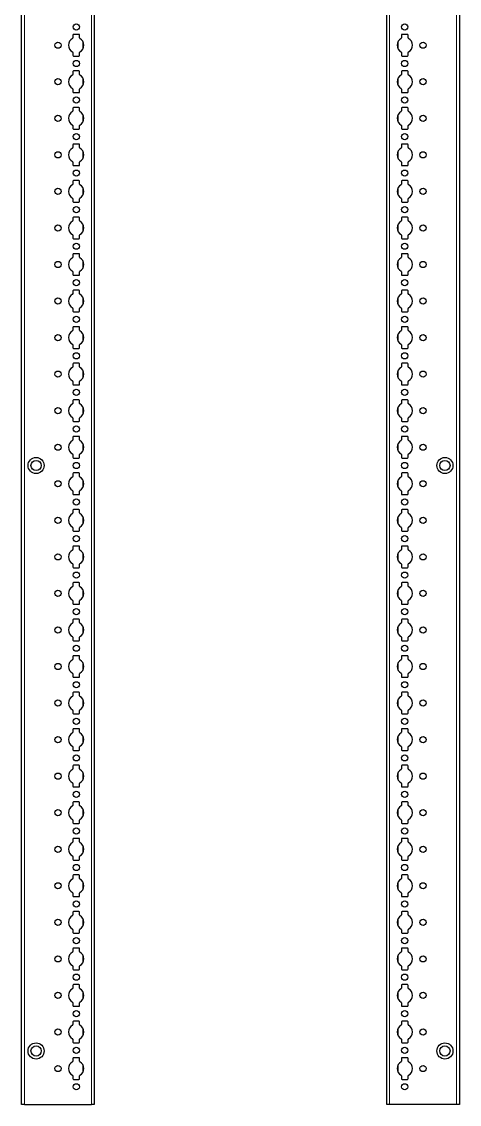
# Model space of a CAD drawing. Header units: millimetres. Extents: x -199 to 3554, y -2247 to 1507.
# Drawn here: x 3255 to 3554, y -852 to -111 of the extents above; entities that cross this region are included whole.
import ezdxf

# ---------------------------------------------------------------- set-up
doc = ezdxf.new("R2010")
doc.units = ezdxf.units.MM

msp = doc.modelspace()

# ---------------------------------------------------------------- linework, layer by layer
at = {"color": 7, "linetype": 'Continuous', "lineweight": 25}
for p, q in [((3254.87, -851.79), (3254.87, 647.21)), ((3304.57, 647.21), (3304.57, -851.79)), ((3504.57, -851.79), (3504.57, 647.21)), ((3554.27, 647.21), (3554.27, -851.79)), ((3289.92, -120.39), (3289.92, -122.27)), ((3294.02, -119.89), (3290.42, -119.89)), ((3294.52, -122.27), (3294.52, -120.39)), ((3514.62, -120.39), (3514.62, -122.27)), ((3518.72, -119.89), (3515.12, -119.89)), ((3519.22, -122.27), (3519.22, -120.39)), ((3289.92, -132.32), (3289.92, -134.19)), ((3294.52, -134.19), (3294.52, -132.32)), ((3514.62, -132.32), (3514.62, -134.19)), ((3519.22, -134.19), (3519.22, -132.32)), ((3290.42, -134.69), (3294.02, -134.69)), ((3515.12, -134.69), (3518.72, -134.69)), ((3289.92, -145.39), (3289.92, -147.27)), ((3294.02, -144.89), (3290.42, -144.89)), ((3294.52, -147.27), (3294.52, -145.39)), ((3514.62, -145.39), (3514.62, -147.27)), ((3518.72, -144.89), (3515.12, -144.89)), ((3519.22, -147.27), (3519.22, -145.39)), ((3289.92, -157.32), (3289.92, -159.19)), ((3290.42, -159.69), (3294.02, -159.69)), ((3294.52, -159.19), (3294.52, -157.32)), ((3514.62, -157.32), (3514.62, -159.19)), ((3515.12, -159.69), (3518.72, -159.69)), ((3519.22, -159.19), (3519.22, -157.32)), ((3294.02, -169.89), (3290.42, -169.89)), ((3518.72, -169.89), (3515.12, -169.89)), ((3289.92, -170.39), (3289.92, -172.27)), ((3294.52, -172.27), (3294.52, -170.39)), ((3514.62, -170.39), (3514.62, -172.27)), ((3519.22, -172.27), (3519.22, -170.39)), ((3289.92, -182.32), (3289.92, -184.19)), ((3290.42, -184.69), (3294.02, -184.69)), ((3294.52, -184.19), (3294.52, -182.32)), ((3514.62, -182.32), (3514.62, -184.19)), ((3515.12, -184.69), (3518.72, -184.69)), ((3519.22, -184.19), (3519.22, -182.32)), ((3289.92, -195.39), (3289.92, -197.27)), ((3294.02, -194.89), (3290.42, -194.89)), ((3294.52, -197.27), (3294.52, -195.39)), ((3514.62, -195.39), (3514.62, -197.27)), ((3518.72, -194.89), (3515.12, -194.89)), ((3519.22, -197.27), (3519.22, -195.39)), ((3289.92, -207.32), (3289.92, -209.19)), ((3294.52, -209.19), (3294.52, -207.32)), ((3514.62, -207.32), (3514.62, -209.19)), ((3519.22, -209.19), (3519.22, -207.32)), ((3290.42, -209.69), (3294.02, -209.69)), ((3515.12, -209.69), (3518.72, -209.69)), ((3289.92, -220.39), (3289.92, -222.27)), ((3294.02, -219.89), (3290.42, -219.89)), ((3294.52, -222.27), (3294.52, -220.39)), ((3514.62, -220.39), (3514.62, -222.27)), ((3518.72, -219.89), (3515.12, -219.89)), ((3519.22, -222.27), (3519.22, -220.39)), ((3289.92, -232.32), (3289.92, -234.19)), ((3290.42, -234.69), (3294.02, -234.69)), ((3294.52, -234.19), (3294.52, -232.32)), ((3514.62, -232.32), (3514.62, -234.19)), ((3515.12, -234.69), (3518.72, -234.69)), ((3519.22, -234.19), (3519.22, -232.32)), ((3289.92, -245.39), (3289.92, -247.27)), ((3294.02, -244.89), (3290.42, -244.89)), ((3294.52, -247.27), (3294.52, -245.39)), ((3514.62, -245.39), (3514.62, -247.27)), ((3518.72, -244.89), (3515.12, -244.89)), ((3519.22, -247.27), (3519.22, -245.39)), ((3289.92, -257.32), (3289.92, -259.19)), ((3294.52, -259.19), (3294.52, -257.32)), ((3514.62, -257.32), (3514.62, -259.19)), ((3519.22, -259.19), (3519.22, -257.32)), ((3290.42, -259.69), (3294.02, -259.69)), ((3515.12, -259.69), (3518.72, -259.69)), ((3289.92, -270.39), (3289.92, -272.27)), ((3294.02, -269.89), (3290.42, -269.89)), ((3294.52, -272.27), (3294.52, -270.39)), ((3514.62, -270.39), (3514.62, -272.27)), ((3518.72, -269.89), (3515.12, -269.89)), ((3519.22, -272.27), (3519.22, -270.39)), ((3289.92, -282.32), (3289.92, -284.19)), ((3290.42, -284.69), (3294.02, -284.69)), ((3294.52, -284.19), (3294.52, -282.32)), ((3514.62, -282.32), (3514.62, -284.19)), ((3515.12, -284.69), (3518.72, -284.69)), ((3519.22, -284.19), (3519.22, -282.32)), ((3289.92, -295.39), (3289.92, -297.27)), ((3294.02, -294.89), (3290.42, -294.89)), ((3294.52, -297.27), (3294.52, -295.39)), ((3514.62, -295.39), (3514.62, -297.27)), ((3518.72, -294.89), (3515.12, -294.89)), ((3519.22, -297.27), (3519.22, -295.39)), ((3289.92, -307.32), (3289.92, -309.19)), ((3290.42, -309.69), (3294.02, -309.69)), ((3294.52, -309.19), (3294.52, -307.32)), ((3514.62, -307.32), (3514.62, -309.19)), ((3515.12, -309.69), (3518.72, -309.69)), ((3519.22, -309.19), (3519.22, -307.32)), ((3289.92, -320.39), (3289.92, -322.27)), ((3294.02, -319.89), (3290.42, -319.89)), ((3294.52, -322.27), (3294.52, -320.39)), ((3514.62, -320.39), (3514.62, -322.27)), ((3518.72, -319.89), (3515.12, -319.89)), ((3519.22, -322.27), (3519.22, -320.39)), ((3289.92, -332.32), (3289.92, -334.19)), ((3294.52, -334.19), (3294.52, -332.32)), ((3514.62, -332.32), (3514.62, -334.19)), ((3519.22, -334.19), (3519.22, -332.32)), ((3290.42, -334.69), (3294.02, -334.69)), ((3515.12, -334.69), (3518.72, -334.69)), ((3289.92, -345.39), (3289.92, -347.27)), ((3294.02, -344.89), (3290.42, -344.89)), ((3294.52, -347.27), (3294.52, -345.39)), ((3514.62, -345.39), (3514.62, -347.27)), ((3518.72, -344.89), (3515.12, -344.89)), ((3519.22, -347.27), (3519.22, -345.39)), ((3289.92, -357.32), (3289.92, -359.19)), ((3290.42, -359.69), (3294.02, -359.69)), ((3294.52, -359.19), (3294.52, -357.32)), ((3514.62, -357.32), (3514.62, -359.19)), ((3515.12, -359.69), (3518.72, -359.69)), ((3519.22, -359.19), (3519.22, -357.32)), ((3294.02, -369.89), (3290.42, -369.89)), ((3518.72, -369.89), (3515.12, -369.89)), ((3289.92, -370.39), (3289.92, -372.27)), ((3294.52, -372.27), (3294.52, -370.39)), ((3514.62, -370.39), (3514.62, -372.27)), ((3519.22, -372.27), (3519.22, -370.39)), ((3289.92, -382.32), (3289.92, -384.19)), ((3290.42, -384.69), (3294.02, -384.69)), ((3294.52, -384.19), (3294.52, -382.32)), ((3514.62, -382.32), (3514.62, -384.19)), ((3515.12, -384.69), (3518.72, -384.69)), ((3519.22, -384.19), (3519.22, -382.32)), ((3289.92, -395.39), (3289.92, -397.27)), ((3294.02, -394.89), (3290.42, -394.89)), ((3294.52, -397.27), (3294.52, -395.39)), ((3514.62, -395.39), (3514.62, -397.27)), ((3518.72, -394.89), (3515.12, -394.89)), ((3519.22, -397.27), (3519.22, -395.39)), ((3289.92, -407.32), (3289.92, -409.19)), ((3294.52, -409.19), (3294.52, -407.32)), ((3514.62, -407.32), (3514.62, -409.19)), ((3519.22, -409.19), (3519.22, -407.32)), ((3290.42, -409.69), (3294.02, -409.69)), ((3515.12, -409.69), (3518.72, -409.69)), ((3289.92, -420.39), (3289.92, -422.27)), ((3294.02, -419.89), (3290.42, -419.89)), ((3294.52, -422.27), (3294.52, -420.39)), ((3514.62, -420.39), (3514.62, -422.27)), ((3518.72, -419.89), (3515.12, -419.89)), ((3519.22, -422.27), (3519.22, -420.39)), ((3289.92, -432.32), (3289.92, -434.19)), ((3290.42, -434.69), (3294.02, -434.69)), ((3294.52, -434.19), (3294.52, -432.32)), ((3514.62, -432.32), (3514.62, -434.19)), ((3515.12, -434.69), (3518.72, -434.69)), ((3519.22, -434.19), (3519.22, -432.32)), ((3289.92, -445.39), (3289.92, -447.27)), ((3294.02, -444.89), (3290.42, -444.89)), ((3294.52, -447.27), (3294.52, -445.39)), ((3514.62, -445.39), (3514.62, -447.27)), ((3518.72, -444.89), (3515.12, -444.89)), ((3519.22, -447.27), (3519.22, -445.39)), ((3289.92, -457.32), (3289.92, -459.19)), ((3294.52, -459.19), (3294.52, -457.32)), ((3514.62, -457.32), (3514.62, -459.19)), ((3519.22, -459.19), (3519.22, -457.32)), ((3290.42, -459.69), (3294.02, -459.69)), ((3515.12, -459.69), (3518.72, -459.69)), ((3289.92, -470.39), (3289.92, -472.27)), ((3294.02, -469.89), (3290.42, -469.89)), ((3294.52, -472.27), (3294.52, -470.39)), ((3514.62, -470.39), (3514.62, -472.27)), ((3518.72, -469.89), (3515.12, -469.89)), ((3519.22, -472.27), (3519.22, -470.39)), ((3289.92, -482.32), (3289.92, -484.19)), ((3290.42, -484.69), (3294.02, -484.69)), ((3294.52, -484.19), (3294.52, -482.32)), ((3514.62, -482.32), (3514.62, -484.19)), ((3515.12, -484.69), (3518.72, -484.69)), ((3519.22, -484.19), (3519.22, -482.32)), ((3289.92, -495.39), (3289.92, -497.27)), ((3294.02, -494.89), (3290.42, -494.89)), ((3294.52, -497.27), (3294.52, -495.39)), ((3514.62, -495.39), (3514.62, -497.27)), ((3518.72, -494.89), (3515.12, -494.89)), ((3519.22, -497.27), (3519.22, -495.39)), ((3289.92, -507.32), (3289.92, -509.19)), ((3290.42, -509.69), (3294.02, -509.69)), ((3294.52, -509.19), (3294.52, -507.32)), ((3514.62, -507.32), (3514.62, -509.19)), ((3515.12, -509.69), (3518.72, -509.69)), ((3519.22, -509.19), (3519.22, -507.32)), ((3289.92, -520.39), (3289.92, -522.27)), ((3294.02, -519.89), (3290.42, -519.89)), ((3294.52, -522.27), (3294.52, -520.39)), ((3514.62, -520.39), (3514.62, -522.27)), ((3518.72, -519.89), (3515.12, -519.89)), ((3519.22, -522.27), (3519.22, -520.39)), ((3289.92, -532.32), (3289.92, -534.19)), ((3294.52, -534.19), (3294.52, -532.32)), ((3514.62, -532.32), (3514.62, -534.19)), ((3519.22, -534.19), (3519.22, -532.32)), ((3290.42, -534.69), (3294.02, -534.69)), ((3515.12, -534.69), (3518.72, -534.69)), ((3289.92, -545.39), (3289.92, -547.27)), ((3294.02, -544.89), (3290.42, -544.89)), ((3294.52, -547.27), (3294.52, -545.39)), ((3514.62, -545.39), (3514.62, -547.27)), ((3518.72, -544.89), (3515.12, -544.89)), ((3519.22, -547.27), (3519.22, -545.39)), ((3289.92, -557.32), (3289.92, -559.19)), ((3290.42, -559.69), (3294.02, -559.69)), ((3294.52, -559.19), (3294.52, -557.32)), ((3514.62, -557.32), (3514.62, -559.19)), ((3515.12, -559.69), (3518.72, -559.69)), ((3519.22, -559.19), (3519.22, -557.32)), ((3294.02, -569.89), (3290.42, -569.89)), ((3518.72, -569.89), (3515.12, -569.89)), ((3289.92, -570.39), (3289.92, -572.27)), ((3294.52, -572.27), (3294.52, -570.39)), ((3514.62, -570.39), (3514.62, -572.27)), ((3519.22, -572.27), (3519.22, -570.39)), ((3289.92, -582.32), (3289.92, -584.19)), ((3290.42, -584.69), (3294.02, -584.69)), ((3294.52, -584.19), (3294.52, -582.32)), ((3514.62, -582.32), (3514.62, -584.19)), ((3515.12, -584.69), (3518.72, -584.69)), ((3519.22, -584.19), (3519.22, -582.32)), ((3289.92, -595.39), (3289.92, -597.27)), ((3294.02, -594.89), (3290.42, -594.89)), ((3294.52, -597.27), (3294.52, -595.39)), ((3514.62, -595.39), (3514.62, -597.27)), ((3518.72, -594.89), (3515.12, -594.89)), ((3519.22, -597.27), (3519.22, -595.39)), ((3289.92, -607.32), (3289.92, -609.19)), ((3290.42, -609.69), (3294.02, -609.69)), ((3294.52, -609.19), (3294.52, -607.32)), ((3514.62, -607.32), (3514.62, -609.19)), ((3515.12, -609.69), (3518.72, -609.69)), ((3519.22, -609.19), (3519.22, -607.32)), ((3289.92, -620.39), (3289.92, -622.27)), ((3294.02, -619.89), (3290.42, -619.89)), ((3294.52, -622.27), (3294.52, -620.39)), ((3514.62, -620.39), (3514.62, -622.27)), ((3518.72, -619.89), (3515.12, -619.89)), ((3519.22, -622.27), (3519.22, -620.39)), ((3289.92, -632.32), (3289.92, -634.19)), ((3290.42, -634.69), (3294.02, -634.69)), ((3294.52, -634.19), (3294.52, -632.32)), ((3514.62, -632.32), (3514.62, -634.19)), ((3515.12, -634.69), (3518.72, -634.69)), ((3519.22, -634.19), (3519.22, -632.32)), ((3289.92, -645.39), (3289.92, -647.27)), ((3294.02, -644.89), (3290.42, -644.89)), ((3294.52, -647.27), (3294.52, -645.39)), ((3514.62, -645.39), (3514.62, -647.27)), ((3518.72, -644.89), (3515.12, -644.89)), ((3519.22, -647.27), (3519.22, -645.39)), ((3289.92, -657.32), (3289.92, -659.19)), ((3294.52, -659.19), (3294.52, -657.32)), ((3514.62, -657.32), (3514.62, -659.19)), ((3519.22, -659.19), (3519.22, -657.32)), ((3290.42, -659.69), (3294.02, -659.69)), ((3515.12, -659.69), (3518.72, -659.69)), ((3289.92, -670.39), (3289.92, -672.27)), ((3294.02, -669.89), (3290.42, -669.89)), ((3294.52, -672.27), (3294.52, -670.39)), ((3514.62, -670.39), (3514.62, -672.27)), ((3518.72, -669.89), (3515.12, -669.89)), ((3519.22, -672.27), (3519.22, -670.39)), ((3289.92, -682.32), (3289.92, -684.19)), ((3290.42, -684.69), (3294.02, -684.69)), ((3294.52, -684.19), (3294.52, -682.32)), ((3514.62, -682.32), (3514.62, -684.19)), ((3515.12, -684.69), (3518.72, -684.69)), ((3519.22, -684.19), (3519.22, -682.32)), ((3289.92, -695.39), (3289.92, -697.27)), ((3294.02, -694.89), (3290.42, -694.89)), ((3294.52, -697.27), (3294.52, -695.39)), ((3514.62, -695.39), (3514.62, -697.27)), ((3518.72, -694.89), (3515.12, -694.89)), ((3519.22, -697.27), (3519.22, -695.39)), ((3289.92, -707.32), (3289.92, -709.19)), ((3290.42, -709.69), (3294.02, -709.69)), ((3294.52, -709.19), (3294.52, -707.32)), ((3514.62, -707.32), (3514.62, -709.19)), ((3515.12, -709.69), (3518.72, -709.69)), ((3519.22, -709.19), (3519.22, -707.32)), ((3289.92, -720.39), (3289.92, -722.27)), ((3294.02, -719.89), (3290.42, -719.89)), ((3294.52, -722.27), (3294.52, -720.39)), ((3514.62, -720.39), (3514.62, -722.27)), ((3518.72, -719.89), (3515.12, -719.89)), ((3519.22, -722.27), (3519.22, -720.39)), ((3289.92, -732.32), (3289.92, -734.19)), ((3294.52, -734.19), (3294.52, -732.32)), ((3514.62, -732.32), (3514.62, -734.19)), ((3519.22, -734.19), (3519.22, -732.32)), ((3290.42, -734.69), (3294.02, -734.69)), ((3515.12, -734.69), (3518.72, -734.69)), ((3289.92, -745.39), (3289.92, -747.27)), ((3294.02, -744.89), (3290.42, -744.89)), ((3294.52, -747.27), (3294.52, -745.39)), ((3514.62, -745.39), (3514.62, -747.27)), ((3518.72, -744.89), (3515.12, -744.89)), ((3519.22, -747.27), (3519.22, -745.39)), ((3289.92, -757.32), (3289.92, -759.19)), ((3290.42, -759.69), (3294.02, -759.69)), ((3294.52, -759.19), (3294.52, -757.32)), ((3514.62, -757.32), (3514.62, -759.19)), ((3515.12, -759.69), (3518.72, -759.69)), ((3519.22, -759.19), (3519.22, -757.32)), ((3294.02, -769.89), (3290.42, -769.89)), ((3518.72, -769.89), (3515.12, -769.89)), ((3289.92, -770.39), (3289.92, -772.27)), ((3294.52, -772.27), (3294.52, -770.39)), ((3514.62, -770.39), (3514.62, -772.27)), ((3519.22, -772.27), (3519.22, -770.39)), ((3289.92, -782.32), (3289.92, -784.19)), ((3290.42, -784.69), (3294.02, -784.69)), ((3294.52, -784.19), (3294.52, -782.32)), ((3514.62, -782.32), (3514.62, -784.19)), ((3515.12, -784.69), (3518.72, -784.69)), ((3519.22, -784.19), (3519.22, -782.32)), ((3289.92, -795.39), (3289.92, -797.27)), ((3294.02, -794.89), (3290.42, -794.89)), ((3294.52, -797.27), (3294.52, -795.39)), ((3514.62, -795.39), (3514.62, -797.27)), ((3518.72, -794.89), (3515.12, -794.89)), ((3519.22, -797.27), (3519.22, -795.39)), ((3289.92, -807.32), (3289.92, -809.19)), ((3290.42, -809.69), (3294.02, -809.69)), ((3294.52, -809.19), (3294.52, -807.32)), ((3514.62, -807.32), (3514.62, -809.19)), ((3515.12, -809.69), (3518.72, -809.69)), ((3519.22, -809.19), (3519.22, -807.32)), ((3289.92, -820.39), (3289.92, -822.27)), ((3294.02, -819.89), (3290.42, -819.89)), ((3294.52, -822.27), (3294.52, -820.39)), ((3514.62, -820.39), (3514.62, -822.27)), ((3518.72, -819.89), (3515.12, -819.89)), ((3519.22, -822.27), (3519.22, -820.39)), ((3289.92, -832.32), (3289.92, -834.19)), ((3290.42, -834.69), (3294.02, -834.69)), ((3294.52, -834.19), (3294.52, -832.32)), ((3514.62, -832.32), (3514.62, -834.19)), ((3515.12, -834.69), (3518.72, -834.69)), ((3519.22, -834.19), (3519.22, -832.32)), ((3256.87, -851.79), (3254.87, -851.79)), ((3256.87, -851.79), (3302.57, -851.79)), ((3304.57, -851.79), (3302.57, -851.79)), ((3506.57, -851.79), (3504.57, -851.79)), ((3552.27, -851.79), (3506.57, -851.79)), ((3554.27, -851.79), (3552.27, -851.79))]:
    msp.add_line(p, q, dxfattribs=at)
at = {"color": 8, "linetype": 'Continuous', "lineweight": 18}
for p, q in [((3256.87, 647.21), (3256.87, -851.79)), ((3302.57, -851.79), (3302.57, 647.21)), ((3506.57, 647.21), (3506.57, -851.79)), ((3552.27, -851.79), (3552.27, 647.21)), ((3296.72, -130), (3296.72, -124.59)), ((3512.42, -124.59), (3512.42, -130)), ((3296.72, -155), (3296.72, -149.59)), ((3512.42, -149.59), (3512.42, -155)), ((3296.72, -180), (3296.72, -174.59)), ((3512.42, -174.59), (3512.42, -180)), ((3296.72, -205), (3296.72, -199.59)), ((3512.42, -199.59), (3512.42, -205)), ((3296.72, -230), (3296.72, -224.59)), ((3512.42, -224.59), (3512.42, -230)), ((3296.72, -255), (3296.72, -249.59)), ((3512.42, -249.59), (3512.42, -255)), ((3296.72, -280), (3296.72, -274.59)), ((3512.42, -274.59), (3512.42, -280)), ((3296.72, -305), (3296.72, -299.59)), ((3512.42, -299.59), (3512.42, -305)), ((3296.72, -330), (3296.72, -324.59)), ((3512.42, -324.59), (3512.42, -330)), ((3296.72, -355), (3296.72, -349.59)), ((3512.42, -349.59), (3512.42, -355)), ((3296.72, -380), (3296.72, -374.59)), ((3512.42, -374.59), (3512.42, -380)), ((3296.72, -405), (3296.72, -399.59)), ((3512.42, -399.59), (3512.42, -405)), ((3296.72, -430), (3296.72, -424.59)), ((3512.42, -424.59), (3512.42, -430)), ((3296.72, -455), (3296.72, -449.59)), ((3512.42, -449.59), (3512.42, -455)), ((3296.72, -480), (3296.72, -474.59)), ((3512.42, -474.59), (3512.42, -480)), ((3296.72, -505), (3296.72, -499.59)), ((3512.42, -499.59), (3512.42, -505)), ((3296.72, -530), (3296.72, -524.59)), ((3512.42, -524.59), (3512.42, -530)), ((3296.72, -555), (3296.72, -549.59)), ((3512.42, -549.59), (3512.42, -555)), ((3296.72, -580), (3296.72, -574.59)), ((3512.42, -574.59), (3512.42, -580)), ((3296.72, -605), (3296.72, -599.59)), ((3512.42, -599.59), (3512.42, -605)), ((3296.72, -630), (3296.72, -624.59)), ((3512.42, -624.59), (3512.42, -630)), ((3296.72, -655), (3296.72, -649.59)), ((3512.42, -649.59), (3512.42, -655)), ((3296.72, -680), (3296.72, -674.59)), ((3512.42, -674.59), (3512.42, -680)), ((3296.72, -705), (3296.72, -699.59)), ((3512.42, -699.59), (3512.42, -705)), ((3296.72, -730), (3296.72, -724.59)), ((3512.42, -724.59), (3512.42, -730)), ((3296.72, -755), (3296.72, -749.59)), ((3512.42, -749.59), (3512.42, -755)), ((3296.72, -780), (3296.72, -774.59)), ((3512.42, -774.59), (3512.42, -780)), ((3296.72, -805), (3296.72, -799.59)), ((3512.42, -799.59), (3512.42, -805)), ((3296.72, -830), (3296.72, -824.59)), ((3512.42, -824.59), (3512.42, -830))]:
    msp.add_line(p, q, dxfattribs=at)
at = {"color": 7, "linetype": 'Continuous', "lineweight": 25}
for centre, radius in [((3292.22, -114.79), 2.12), ((3516.92, -114.79), 2.12), ((3279.72, -127.29), 2.12), ((3529.42, -127.29), 2.12), ((3292.22, -139.79), 2.12), ((3516.92, -139.79), 2.12), ((3279.72, -152.29), 2.12), ((3529.42, -152.29), 2.12), ((3292.22, -164.79), 2.12), ((3516.92, -164.79), 2.12), ((3279.72, -177.29), 2.12), ((3529.42, -177.29), 2.12), ((3292.22, -189.79), 2.12), ((3516.92, -189.79), 2.12), ((3279.72, -202.29), 2.12), ((3529.42, -202.29), 2.12), ((3292.22, -214.79), 2.12), ((3516.92, -214.79), 2.12), ((3279.72, -227.29), 2.12), ((3529.42, -227.29), 2.12), ((3292.22, -239.79), 2.12), ((3516.92, -239.79), 2.12), ((3279.72, -252.29), 2.12), ((3529.42, -252.29), 2.12), ((3292.22, -264.79), 2.12), ((3516.92, -264.79), 2.12), ((3279.72, -277.29), 2.12), ((3529.42, -277.29), 2.12), ((3292.22, -289.79), 2.12), ((3516.92, -289.79), 2.12), ((3279.72, -302.29), 2.12), ((3529.42, -302.29), 2.12), ((3292.22, -314.79), 2.12), ((3516.92, -314.79), 2.12), ((3279.72, -327.29), 2.12), ((3529.42, -327.29), 2.12), ((3292.22, -339.79), 2.12), ((3516.92, -339.79), 2.12), ((3279.72, -352.29), 2.12), ((3529.42, -352.29), 2.12), ((3292.22, -364.79), 2.12), ((3516.92, -364.79), 2.12), ((3279.72, -377.29), 2.12), ((3529.42, -377.29), 2.12), ((3292.22, -389.79), 2.12), ((3516.92, -389.79), 2.12), ((3279.72, -402.29), 2.12), ((3529.42, -402.29), 2.12), ((3264.72, -414.79), 5.5), ((3264.72, -414.79), 3.5), ((3292.22, -414.79), 2.12), ((3516.92, -414.79), 2.12), ((3544.42, -414.79), 5.5), ((3544.42, -414.79), 3.5), ((3279.72, -427.29), 2.12), ((3529.42, -427.29), 2.12), ((3292.22, -439.79), 2.12), ((3516.92, -439.79), 2.12), ((3279.72, -452.29), 2.12), ((3529.42, -452.29), 2.12), ((3292.22, -464.79), 2.12), ((3516.92, -464.79), 2.12), ((3279.72, -477.29), 2.12), ((3529.42, -477.29), 2.12), ((3292.22, -489.79), 2.12), ((3516.92, -489.79), 2.12), ((3279.72, -502.29), 2.12), ((3529.42, -502.29), 2.12), ((3292.22, -514.79), 2.12), ((3516.92, -514.79), 2.12), ((3279.72, -527.29), 2.12), ((3529.42, -527.29), 2.12), ((3292.22, -539.79), 2.12), ((3516.92, -539.79), 2.12), ((3279.72, -552.29), 2.12), ((3529.42, -552.29), 2.12), ((3292.22, -564.79), 2.12), ((3516.92, -564.79), 2.12), ((3279.72, -577.29), 2.12), ((3529.42, -577.29), 2.12), ((3292.22, -589.79), 2.12), ((3516.92, -589.79), 2.12), ((3279.72, -602.29), 2.12), ((3529.42, -602.29), 2.12), ((3292.22, -614.79), 2.12), ((3516.92, -614.79), 2.12), ((3279.72, -627.29), 2.12), ((3529.42, -627.29), 2.12), ((3292.22, -639.79), 2.12), ((3516.92, -639.79), 2.12), ((3279.72, -652.29), 2.12), ((3529.42, -652.29), 2.12), ((3292.22, -664.79), 2.12), ((3516.92, -664.79), 2.12), ((3279.72, -677.29), 2.12), ((3529.42, -677.29), 2.12), ((3292.22, -689.79), 2.12), ((3516.92, -689.79), 2.12), ((3279.72, -702.29), 2.12), ((3529.42, -702.29), 2.12), ((3292.22, -714.79), 2.12), ((3516.92, -714.79), 2.12), ((3279.72, -727.29), 2.12), ((3529.42, -727.29), 2.12), ((3292.22, -739.79), 2.12), ((3516.92, -739.79), 2.12), ((3279.72, -752.29), 2.12), ((3529.42, -752.29), 2.12), ((3292.22, -764.79), 2.12), ((3516.92, -764.79), 2.12), ((3279.72, -777.29), 2.12), ((3529.42, -777.29), 2.12), ((3292.22, -789.79), 2.12), ((3516.92, -789.79), 2.12), ((3279.72, -802.29), 2.12), ((3529.42, -802.29), 2.12), ((3264.72, -815.29), 5.5), ((3264.72, -815.29), 3.5), ((3292.22, -814.79), 2.12), ((3516.92, -814.79), 2.12), ((3544.42, -815.29), 5.5), ((3544.42, -815.29), 3.5), ((3279.72, -827.29), 2.12), ((3529.42, -827.29), 2.12), ((3292.22, -839.79), 2.12), ((3516.92, -839.79), 2.12)]:
    msp.add_circle(centre, radius, dxfattribs=at)
for centre, radius, start, end in [((3292.22, -127.29), 5.25, 119.14074, 240.85926), ((3289.42, -122.27), 0.5, 299.14074, 0), ((3290.42, -120.39), 0.5, 90, 180), ((3294.02, -120.39), 0.5, 0, 90), ((3295.02, -122.27), 0.5, 180, 240.85926), ((3292.22, -127.29), 5.25, 299.14074, 60.85926), ((3516.92, -127.29), 5.25, 119.14074, 240.85926), ((3514.12, -122.27), 0.5, 299.14074, 0), ((3515.12, -120.39), 0.5, 90, 180), ((3518.72, -120.39), 0.5, 0, 90), ((3519.72, -122.27), 0.5, 180, 240.85926), ((3516.92, -127.29), 5.25, 299.14074, 60.85926), ((3289.42, -132.32), 0.5, 0, 60.85926), ((3295.02, -132.32), 0.5, 119.14074, 180), ((3514.12, -132.32), 0.5, 0, 60.85926), ((3519.72, -132.32), 0.5, 119.14074, 180), ((3290.42, -134.19), 0.5, 180, 270), ((3294.02, -134.19), 0.5, 270, 0), ((3515.12, -134.19), 0.5, 180, 270), ((3518.72, -134.19), 0.5, 270, 0), ((3292.22, -152.29), 5.25, 119.14074, 240.85926), ((3289.42, -147.27), 0.5, 299.14074, 0), ((3290.42, -145.39), 0.5, 90, 180), ((3294.02, -145.39), 0.5, 0, 90), ((3295.02, -147.27), 0.5, 180, 240.85926), ((3292.22, -152.29), 5.25, 299.14074, 60.85926), ((3516.92, -152.29), 5.25, 119.14074, 240.85926), ((3514.12, -147.27), 0.5, 299.14074, 0), ((3515.12, -145.39), 0.5, 90, 180), ((3518.72, -145.39), 0.5, 0, 90), ((3519.72, -147.27), 0.5, 180, 240.85926), ((3516.92, -152.29), 5.25, 299.14074, 60.85926), ((3289.42, -157.32), 0.5, 0, 60.85926), ((3290.42, -159.19), 0.5, 180, 270), ((3294.02, -159.19), 0.5, 270, 0), ((3295.02, -157.32), 0.5, 119.14074, 180), ((3514.12, -157.32), 0.5, 0, 60.85926), ((3515.12, -159.19), 0.5, 180, 270), ((3518.72, -159.19), 0.5, 270, 0), ((3519.72, -157.32), 0.5, 119.14074, 180), ((3290.42, -170.39), 0.5, 90, 180), ((3294.02, -170.39), 0.5, 0, 90), ((3515.12, -170.39), 0.5, 90, 180), ((3518.72, -170.39), 0.5, 0, 90), ((3292.22, -177.29), 5.25, 119.14074, 240.85926), ((3289.42, -172.27), 0.5, 299.14074, 0), ((3295.02, -172.27), 0.5, 180, 240.85926), ((3292.22, -177.29), 5.25, 299.14074, 60.85926), ((3516.92, -177.29), 5.25, 119.14074, 240.85926), ((3514.12, -172.27), 0.5, 299.14074, 0), ((3519.72, -172.27), 0.5, 180, 240.85926), ((3516.92, -177.29), 5.25, 299.14074, 60.85926), ((3289.42, -182.32), 0.5, 0, 60.85926), ((3290.42, -184.19), 0.5, 180, 270), ((3294.02, -184.19), 0.5, 270, 0), ((3295.02, -182.32), 0.5, 119.14074, 180), ((3514.12, -182.32), 0.5, 0, 60.85926), ((3515.12, -184.19), 0.5, 180, 270), ((3518.72, -184.19), 0.5, 270, 0), ((3519.72, -182.32), 0.5, 119.14074, 180), ((3292.22, -202.29), 5.25, 119.14074, 240.85926), ((3289.42, -197.27), 0.5, 299.14074, 0), ((3290.42, -195.39), 0.5, 90, 180), ((3294.02, -195.39), 0.5, 0, 90), ((3295.02, -197.27), 0.5, 180, 240.85926), ((3292.22, -202.29), 5.25, 299.14074, 60.85926), ((3516.92, -202.29), 5.25, 119.14074, 240.85926), ((3514.12, -197.27), 0.5, 299.14074, 0), ((3515.12, -195.39), 0.5, 90, 180), ((3518.72, -195.39), 0.5, 0, 90), ((3519.72, -197.27), 0.5, 180, 240.85926), ((3516.92, -202.29), 5.25, 299.14074, 60.85926), ((3289.42, -207.32), 0.5, 0, 60.85926), ((3295.02, -207.32), 0.5, 119.14074, 180), ((3514.12, -207.32), 0.5, 0, 60.85926), ((3519.72, -207.32), 0.5, 119.14074, 180), ((3290.42, -209.19), 0.5, 180, 270), ((3294.02, -209.19), 0.5, 270, 0), ((3515.12, -209.19), 0.5, 180, 270), ((3518.72, -209.19), 0.5, 270, 0), ((3290.42, -220.39), 0.5, 90, 180), ((3294.02, -220.39), 0.5, 0, 90), ((3515.12, -220.39), 0.5, 90, 180), ((3518.72, -220.39), 0.5, 0, 90), ((3292.22, -227.29), 5.25, 119.14074, 240.85926), ((3289.42, -222.27), 0.5, 299.14074, 0), ((3295.02, -222.27), 0.5, 180, 240.85926), ((3292.22, -227.29), 5.25, 299.14074, 60.85926), ((3516.92, -227.29), 5.25, 119.14074, 240.85926), ((3514.12, -222.27), 0.5, 299.14074, 0), ((3519.72, -222.27), 0.5, 180, 240.85926), ((3516.92, -227.29), 5.25, 299.14074, 60.85926), ((3289.42, -232.32), 0.5, 0, 60.85926), ((3290.42, -234.19), 0.5, 180, 270), ((3294.02, -234.19), 0.5, 270, 0), ((3295.02, -232.32), 0.5, 119.14074, 180), ((3514.12, -232.32), 0.5, 0, 60.85926), ((3515.12, -234.19), 0.5, 180, 270), ((3518.72, -234.19), 0.5, 270, 0), ((3519.72, -232.32), 0.5, 119.14074, 180), ((3292.22, -252.29), 5.25, 119.14074, 240.85926), ((3289.42, -247.27), 0.5, 299.14074, 0), ((3290.42, -245.39), 0.5, 90, 180), ((3294.02, -245.39), 0.5, 0, 90), ((3295.02, -247.27), 0.5, 180, 240.85926), ((3292.22, -252.29), 5.25, 299.14074, 60.85926), ((3516.92, -252.29), 5.25, 119.14074, 240.85926), ((3514.12, -247.27), 0.5, 299.14074, 0), ((3515.12, -245.39), 0.5, 90, 180), ((3518.72, -245.39), 0.5, 0, 90), ((3519.72, -247.27), 0.5, 180, 240.85926), ((3516.92, -252.29), 5.25, 299.14074, 60.85926), ((3289.42, -257.32), 0.5, 0, 60.85926), ((3290.42, -259.19), 0.5, 180, 270), ((3294.02, -259.19), 0.5, 270, 0), ((3295.02, -257.32), 0.5, 119.14074, 180), ((3514.12, -257.32), 0.5, 0, 60.85926), ((3515.12, -259.19), 0.5, 180, 270), ((3518.72, -259.19), 0.5, 270, 0), ((3519.72, -257.32), 0.5, 119.14074, 180), ((3292.22, -277.29), 5.25, 119.14074, 240.85926), ((3289.42, -272.27), 0.5, 299.14074, 0), ((3290.42, -270.39), 0.5, 90, 180), ((3294.02, -270.39), 0.5, 0, 90), ((3295.02, -272.27), 0.5, 180, 240.85926), ((3292.22, -277.29), 5.25, 299.14074, 60.85926), ((3516.92, -277.29), 5.25, 119.14074, 240.85926), ((3514.12, -272.27), 0.5, 299.14074, 0), ((3515.12, -270.39), 0.5, 90, 180), ((3518.72, -270.39), 0.5, 0, 90), ((3519.72, -272.27), 0.5, 180, 240.85926), ((3516.92, -277.29), 5.25, 299.14074, 60.85926), ((3289.42, -282.32), 0.5, 0, 60.85926), ((3290.42, -284.19), 0.5, 180, 270), ((3294.02, -284.19), 0.5, 270, 0), ((3295.02, -282.32), 0.5, 119.14074, 180), ((3514.12, -282.32), 0.5, 0, 60.85926), ((3515.12, -284.19), 0.5, 180, 270), ((3518.72, -284.19), 0.5, 270, 0), ((3519.72, -282.32), 0.5, 119.14074, 180), ((3290.42, -295.39), 0.5, 90, 180), ((3294.02, -295.39), 0.5, 0, 90), ((3515.12, -295.39), 0.5, 90, 180), ((3518.72, -295.39), 0.5, 0, 90), ((3292.22, -302.29), 5.25, 119.14074, 240.85926), ((3289.42, -297.27), 0.5, 299.14074, 0), ((3295.02, -297.27), 0.5, 180, 240.85926), ((3292.22, -302.29), 5.25, 299.14074, 60.85926), ((3516.92, -302.29), 5.25, 119.14074, 240.85926), ((3514.12, -297.27), 0.5, 299.14074, 0), ((3519.72, -297.27), 0.5, 180, 240.85926), ((3516.92, -302.29), 5.25, 299.14074, 60.85926), ((3289.42, -307.32), 0.5, 0, 60.85926), ((3290.42, -309.19), 0.5, 180, 270), ((3294.02, -309.19), 0.5, 270, 0), ((3295.02, -307.32), 0.5, 119.14074, 180), ((3514.12, -307.32), 0.5, 0, 60.85926), ((3515.12, -309.19), 0.5, 180, 270), ((3518.72, -309.19), 0.5, 270, 0), ((3519.72, -307.32), 0.5, 119.14074, 180), ((3292.22, -327.29), 5.25, 119.14074, 240.85926), ((3289.42, -322.27), 0.5, 299.14074, 0), ((3290.42, -320.39), 0.5, 90, 180), ((3294.02, -320.39), 0.5, 0, 90), ((3295.02, -322.27), 0.5, 180, 240.85926), ((3292.22, -327.29), 5.25, 299.14074, 60.85926), ((3516.92, -327.29), 5.25, 119.14074, 240.85926), ((3514.12, -322.27), 0.5, 299.14074, 0), ((3515.12, -320.39), 0.5, 90, 180), ((3518.72, -320.39), 0.5, 0, 90), ((3519.72, -322.27), 0.5, 180, 240.85926), ((3516.92, -327.29), 5.25, 299.14074, 60.85926), ((3289.42, -332.32), 0.5, 0, 60.85926), ((3295.02, -332.32), 0.5, 119.14074, 180), ((3514.12, -332.32), 0.5, 0, 60.85926), ((3519.72, -332.32), 0.5, 119.14074, 180), ((3290.42, -334.19), 0.5, 180, 270), ((3294.02, -334.19), 0.5, 270, 0), ((3515.12, -334.19), 0.5, 180, 270), ((3518.72, -334.19), 0.5, 270, 0), ((3292.22, -352.29), 5.25, 119.14074, 240.85926), ((3289.42, -347.27), 0.5, 299.14074, 0), ((3290.42, -345.39), 0.5, 90, 180), ((3294.02, -345.39), 0.5, 0, 90), ((3295.02, -347.27), 0.5, 180, 240.85926), ((3292.22, -352.29), 5.25, 299.14074, 60.85926), ((3516.92, -352.29), 5.25, 119.14074, 240.85926), ((3514.12, -347.27), 0.5, 299.14074, 0), ((3515.12, -345.39), 0.5, 90, 180), ((3518.72, -345.39), 0.5, 0, 90), ((3519.72, -347.27), 0.5, 180, 240.85926), ((3516.92, -352.29), 5.25, 299.14074, 60.85926), ((3289.42, -357.32), 0.5, 0, 60.85926), ((3290.42, -359.19), 0.5, 180, 270), ((3294.02, -359.19), 0.5, 270, 0), ((3295.02, -357.32), 0.5, 119.14074, 180), ((3514.12, -357.32), 0.5, 0, 60.85926), ((3515.12, -359.19), 0.5, 180, 270), ((3518.72, -359.19), 0.5, 270, 0), ((3519.72, -357.32), 0.5, 119.14074, 180), ((3290.42, -370.39), 0.5, 90, 180), ((3294.02, -370.39), 0.5, 0, 90), ((3515.12, -370.39), 0.5, 90, 180), ((3518.72, -370.39), 0.5, 0, 90), ((3292.22, -377.29), 5.25, 119.14074, 240.85926), ((3289.42, -372.27), 0.5, 299.14074, 0), ((3295.02, -372.27), 0.5, 180, 240.85926), ((3292.22, -377.29), 5.25, 299.14074, 60.85926), ((3516.92, -377.29), 5.25, 119.14074, 240.85926), ((3514.12, -372.27), 0.5, 299.14074, 0), ((3519.72, -372.27), 0.5, 180, 240.85926), ((3516.92, -377.29), 5.25, 299.14074, 60.85926), ((3289.42, -382.32), 0.5, 0, 60.85926), ((3290.42, -384.19), 0.5, 180, 270), ((3294.02, -384.19), 0.5, 270, 0), ((3295.02, -382.32), 0.5, 119.14074, 180), ((3514.12, -382.32), 0.5, 0, 60.85926), ((3515.12, -384.19), 0.5, 180, 270), ((3518.72, -384.19), 0.5, 270, 0), ((3519.72, -382.32), 0.5, 119.14074, 180), ((3292.22, -402.29), 5.25, 119.14074, 240.85926), ((3289.42, -397.27), 0.5, 299.14074, 0), ((3290.42, -395.39), 0.5, 90, 180), ((3294.02, -395.39), 0.5, 0, 90), ((3295.02, -397.27), 0.5, 180, 240.85926), ((3292.22, -402.29), 5.25, 299.14074, 60.85926), ((3516.92, -402.29), 5.25, 119.14074, 240.85926), ((3514.12, -397.27), 0.5, 299.14074, 0), ((3515.12, -395.39), 0.5, 90, 180), ((3518.72, -395.39), 0.5, 0, 90), ((3519.72, -397.27), 0.5, 180, 240.85926), ((3516.92, -402.29), 5.25, 299.14074, 60.85926), ((3289.42, -407.32), 0.5, 0, 60.85926), ((3295.02, -407.32), 0.5, 119.14074, 180), ((3514.12, -407.32), 0.5, 0, 60.85926), ((3519.72, -407.32), 0.5, 119.14074, 180), ((3290.42, -409.19), 0.5, 180, 270), ((3294.02, -409.19), 0.5, 270, 0), ((3515.12, -409.19), 0.5, 180, 270), ((3518.72, -409.19), 0.5, 270, 0), ((3290.42, -420.39), 0.5, 90, 180), ((3294.02, -420.39), 0.5, 0, 90), ((3515.12, -420.39), 0.5, 90, 180), ((3518.72, -420.39), 0.5, 0, 90), ((3292.22, -427.29), 5.25, 119.14074, 240.85926), ((3289.42, -422.27), 0.5, 299.14074, 0), ((3295.02, -422.27), 0.5, 180, 240.85926), ((3292.22, -427.29), 5.25, 299.14074, 60.85926), ((3516.92, -427.29), 5.25, 119.14074, 240.85926), ((3514.12, -422.27), 0.5, 299.14074, 0), ((3519.72, -422.27), 0.5, 180, 240.85926), ((3516.92, -427.29), 5.25, 299.14074, 60.85926), ((3289.42, -432.32), 0.5, 0, 60.85926), ((3290.42, -434.19), 0.5, 180, 270), ((3294.02, -434.19), 0.5, 270, 0), ((3295.02, -432.32), 0.5, 119.14074, 180), ((3514.12, -432.32), 0.5, 0, 60.85926), ((3515.12, -434.19), 0.5, 180, 270), ((3518.72, -434.19), 0.5, 270, 0), ((3519.72, -432.32), 0.5, 119.14074, 180), ((3292.22, -452.29), 5.25, 119.14074, 240.85926), ((3289.42, -447.27), 0.5, 299.14074, 0), ((3290.42, -445.39), 0.5, 90, 180), ((3294.02, -445.39), 0.5, 0, 90), ((3295.02, -447.27), 0.5, 180, 240.85926), ((3292.22, -452.29), 5.25, 299.14074, 60.85926), ((3516.92, -452.29), 5.25, 119.14074, 240.85926), ((3514.12, -447.27), 0.5, 299.14074, 0), ((3515.12, -445.39), 0.5, 90, 180), ((3518.72, -445.39), 0.5, 0, 90), ((3519.72, -447.27), 0.5, 180, 240.85926), ((3516.92, -452.29), 5.25, 299.14074, 60.85926), ((3289.42, -457.32), 0.5, 0, 60.85926), ((3295.02, -457.32), 0.5, 119.14074, 180), ((3514.12, -457.32), 0.5, 0, 60.85926), ((3519.72, -457.32), 0.5, 119.14074, 180), ((3290.42, -459.19), 0.5, 180, 270), ((3294.02, -459.19), 0.5, 270, 0), ((3515.12, -459.19), 0.5, 180, 270), ((3518.72, -459.19), 0.5, 270, 0), ((3292.22, -477.29), 5.25, 119.14074, 240.85926), ((3289.42, -472.27), 0.5, 299.14074, 0), ((3290.42, -470.39), 0.5, 90, 180), ((3294.02, -470.39), 0.5, 0, 90), ((3295.02, -472.27), 0.5, 180, 240.85926), ((3292.22, -477.29), 5.25, 299.14074, 60.85926), ((3516.92, -477.29), 5.25, 119.14074, 240.85926), ((3514.12, -472.27), 0.5, 299.14074, 0), ((3515.12, -470.39), 0.5, 90, 180), ((3518.72, -470.39), 0.5, 0, 90), ((3519.72, -472.27), 0.5, 180, 240.85926), ((3516.92, -477.29), 5.25, 299.14074, 60.85926), ((3289.42, -482.32), 0.5, 0, 60.85926), ((3290.42, -484.19), 0.5, 180, 270), ((3294.02, -484.19), 0.5, 270, 0), ((3295.02, -482.32), 0.5, 119.14074, 180), ((3514.12, -482.32), 0.5, 0, 60.85926), ((3515.12, -484.19), 0.5, 180, 270), ((3518.72, -484.19), 0.5, 270, 0), ((3519.72, -482.32), 0.5, 119.14074, 180), ((3290.42, -495.39), 0.5, 90, 180), ((3294.02, -495.39), 0.5, 0, 90), ((3515.12, -495.39), 0.5, 90, 180), ((3518.72, -495.39), 0.5, 0, 90), ((3292.22, -502.29), 5.25, 119.14074, 240.85926), ((3289.42, -497.27), 0.5, 299.14074, 0), ((3295.02, -497.27), 0.5, 180, 240.85926), ((3292.22, -502.29), 5.25, 299.14074, 60.85926), ((3516.92, -502.29), 5.25, 119.14074, 240.85926), ((3514.12, -497.27), 0.5, 299.14074, 0), ((3519.72, -497.27), 0.5, 180, 240.85926), ((3516.92, -502.29), 5.25, 299.14074, 60.85926), ((3289.42, -507.32), 0.5, 0, 60.85926), ((3290.42, -509.19), 0.5, 180, 270), ((3294.02, -509.19), 0.5, 270, 0), ((3295.02, -507.32), 0.5, 119.14074, 180), ((3514.12, -507.32), 0.5, 0, 60.85926), ((3515.12, -509.19), 0.5, 180, 270), ((3518.72, -509.19), 0.5, 270, 0), ((3519.72, -507.32), 0.5, 119.14074, 180), ((3292.22, -527.29), 5.25, 119.14074, 240.85926), ((3289.42, -522.27), 0.5, 299.14074, 0), ((3290.42, -520.39), 0.5, 90, 180), ((3294.02, -520.39), 0.5, 0, 90), ((3295.02, -522.27), 0.5, 180, 240.85926), ((3292.22, -527.29), 5.25, 299.14074, 60.85926), ((3516.92, -527.29), 5.25, 119.14074, 240.85926), ((3514.12, -522.27), 0.5, 299.14074, 0), ((3515.12, -520.39), 0.5, 90, 180), ((3518.72, -520.39), 0.5, 0, 90), ((3519.72, -522.27), 0.5, 180, 240.85926), ((3516.92, -527.29), 5.25, 299.14074, 60.85926), ((3289.42, -532.32), 0.5, 0, 60.85926), ((3295.02, -532.32), 0.5, 119.14074, 180), ((3514.12, -532.32), 0.5, 0, 60.85926), ((3519.72, -532.32), 0.5, 119.14074, 180), ((3290.42, -534.19), 0.5, 180, 270), ((3294.02, -534.19), 0.5, 270, 0), ((3515.12, -534.19), 0.5, 180, 270), ((3518.72, -534.19), 0.5, 270, 0), ((3292.22, -552.29), 5.25, 119.14074, 240.85926), ((3289.42, -547.27), 0.5, 299.14074, 0), ((3290.42, -545.39), 0.5, 90, 180), ((3294.02, -545.39), 0.5, 0, 90), ((3295.02, -547.27), 0.5, 180, 240.85926), ((3292.22, -552.29), 5.25, 299.14074, 60.85926), ((3516.92, -552.29), 5.25, 119.14074, 240.85926), ((3514.12, -547.27), 0.5, 299.14074, 0), ((3515.12, -545.39), 0.5, 90, 180), ((3518.72, -545.39), 0.5, 0, 90), ((3519.72, -547.27), 0.5, 180, 240.85926), ((3516.92, -552.29), 5.25, 299.14074, 60.85926), ((3289.42, -557.32), 0.5, 0, 60.85926), ((3290.42, -559.19), 0.5, 180, 270), ((3294.02, -559.19), 0.5, 270, 0), ((3295.02, -557.32), 0.5, 119.14074, 180), ((3514.12, -557.32), 0.5, 0, 60.85926), ((3515.12, -559.19), 0.5, 180, 270), ((3518.72, -559.19), 0.5, 270, 0), ((3519.72, -557.32), 0.5, 119.14074, 180), ((3290.42, -570.39), 0.5, 90, 180), ((3294.02, -570.39), 0.5, 0, 90), ((3515.12, -570.39), 0.5, 90, 180), ((3518.72, -570.39), 0.5, 0, 90), ((3292.22, -577.29), 5.25, 119.14074, 240.85926), ((3289.42, -572.27), 0.5, 299.14074, 0), ((3295.02, -572.27), 0.5, 180, 240.85926), ((3292.22, -577.29), 5.25, 299.14074, 60.85926), ((3516.92, -577.29), 5.25, 119.14074, 240.85926), ((3514.12, -572.27), 0.5, 299.14074, 0), ((3519.72, -572.27), 0.5, 180, 240.85926), ((3516.92, -577.29), 5.25, 299.14074, 60.85926), ((3289.42, -582.32), 0.5, 0, 60.85926), ((3290.42, -584.19), 0.5, 180, 270), ((3294.02, -584.19), 0.5, 270, 0), ((3295.02, -582.32), 0.5, 119.14074, 180), ((3514.12, -582.32), 0.5, 0, 60.85926), ((3515.12, -584.19), 0.5, 180, 270), ((3518.72, -584.19), 0.5, 270, 0), ((3519.72, -582.32), 0.5, 119.14074, 180), ((3292.22, -602.29), 5.25, 119.14074, 240.85926), ((3289.42, -597.27), 0.5, 299.14074, 0), ((3290.42, -595.39), 0.5, 90, 180), ((3294.02, -595.39), 0.5, 0, 90), ((3295.02, -597.27), 0.5, 180, 240.85926), ((3292.22, -602.29), 5.25, 299.14074, 60.85926), ((3516.92, -602.29), 5.25, 119.14074, 240.85926), ((3514.12, -597.27), 0.5, 299.14074, 0), ((3515.12, -595.39), 0.5, 90, 180), ((3518.72, -595.39), 0.5, 0, 90), ((3519.72, -597.27), 0.5, 180, 240.85926), ((3516.92, -602.29), 5.25, 299.14074, 60.85926), ((3289.42, -607.32), 0.5, 0, 60.85926), ((3295.02, -607.32), 0.5, 119.14074, 180), ((3514.12, -607.32), 0.5, 0, 60.85926), ((3519.72, -607.32), 0.5, 119.14074, 180), ((3290.42, -609.19), 0.5, 180, 270), ((3294.02, -609.19), 0.5, 270, 0), ((3515.12, -609.19), 0.5, 180, 270), ((3518.72, -609.19), 0.5, 270, 0), ((3290.42, -620.39), 0.5, 90, 180), ((3294.02, -620.39), 0.5, 0, 90), ((3515.12, -620.39), 0.5, 90, 180), ((3518.72, -620.39), 0.5, 0, 90), ((3292.22, -627.29), 5.25, 119.14074, 240.85926), ((3289.42, -622.27), 0.5, 299.14074, 0), ((3295.02, -622.27), 0.5, 180, 240.85926), ((3292.22, -627.29), 5.25, 299.14074, 60.85926), ((3516.92, -627.29), 5.25, 119.14074, 240.85926), ((3514.12, -622.27), 0.5, 299.14074, 0), ((3519.72, -622.27), 0.5, 180, 240.85926), ((3516.92, -627.29), 5.25, 299.14074, 60.85926), ((3289.42, -632.32), 0.5, 0, 60.85926), ((3290.42, -634.19), 0.5, 180, 270), ((3294.02, -634.19), 0.5, 270, 0), ((3295.02, -632.32), 0.5, 119.14074, 180), ((3514.12, -632.32), 0.5, 0, 60.85926), ((3515.12, -634.19), 0.5, 180, 270), ((3518.72, -634.19), 0.5, 270, 0), ((3519.72, -632.32), 0.5, 119.14074, 180), ((3292.22, -652.29), 5.25, 119.14074, 240.85926), ((3289.42, -647.27), 0.5, 299.14074, 0), ((3290.42, -645.39), 0.5, 90, 180), ((3294.02, -645.39), 0.5, 0, 90), ((3295.02, -647.27), 0.5, 180, 240.85926), ((3292.22, -652.29), 5.25, 299.14074, 60.85926), ((3516.92, -652.29), 5.25, 119.14074, 240.85926), ((3514.12, -647.27), 0.5, 299.14074, 0), ((3515.12, -645.39), 0.5, 90, 180), ((3518.72, -645.39), 0.5, 0, 90), ((3519.72, -647.27), 0.5, 180, 240.85926), ((3516.92, -652.29), 5.25, 299.14074, 60.85926), ((3289.42, -657.32), 0.5, 0, 60.85926), ((3295.02, -657.32), 0.5, 119.14074, 180), ((3514.12, -657.32), 0.5, 0, 60.85926), ((3519.72, -657.32), 0.5, 119.14074, 180), ((3290.42, -659.19), 0.5, 180, 270), ((3294.02, -659.19), 0.5, 270, 0), ((3515.12, -659.19), 0.5, 180, 270), ((3518.72, -659.19), 0.5, 270, 0), ((3292.22, -677.29), 5.25, 119.14074, 240.85926), ((3289.42, -672.27), 0.5, 299.14074, 0), ((3290.42, -670.39), 0.5, 90, 180), ((3294.02, -670.39), 0.5, 0, 90), ((3295.02, -672.27), 0.5, 180, 240.85926), ((3292.22, -677.29), 5.25, 299.14074, 60.85926), ((3516.92, -677.29), 5.25, 119.14074, 240.85926), ((3514.12, -672.27), 0.5, 299.14074, 0), ((3515.12, -670.39), 0.5, 90, 180), ((3518.72, -670.39), 0.5, 0, 90), ((3519.72, -672.27), 0.5, 180, 240.85926), ((3516.92, -677.29), 5.25, 299.14074, 60.85926), ((3289.42, -682.32), 0.5, 0, 60.85926), ((3290.42, -684.19), 0.5, 180, 270), ((3294.02, -684.19), 0.5, 270, 0), ((3295.02, -682.32), 0.5, 119.14074, 180), ((3514.12, -682.32), 0.5, 0, 60.85926), ((3515.12, -684.19), 0.5, 180, 270), ((3518.72, -684.19), 0.5, 270, 0), ((3519.72, -682.32), 0.5, 119.14074, 180), ((3290.42, -695.39), 0.5, 90, 180), ((3294.02, -695.39), 0.5, 0, 90), ((3515.12, -695.39), 0.5, 90, 180), ((3518.72, -695.39), 0.5, 0, 90), ((3292.22, -702.29), 5.25, 119.14074, 240.85926), ((3289.42, -697.27), 0.5, 299.14074, 0), ((3295.02, -697.27), 0.5, 180, 240.85926), ((3292.22, -702.29), 5.25, 299.14074, 60.85926), ((3516.92, -702.29), 5.25, 119.14074, 240.85926), ((3514.12, -697.27), 0.5, 299.14074, 0), ((3519.72, -697.27), 0.5, 180, 240.85926), ((3516.92, -702.29), 5.25, 299.14074, 60.85926), ((3289.42, -707.32), 0.5, 0, 60.85926), ((3290.42, -709.19), 0.5, 180, 270), ((3294.02, -709.19), 0.5, 270, 0), ((3295.02, -707.32), 0.5, 119.14074, 180), ((3514.12, -707.32), 0.5, 0, 60.85926), ((3515.12, -709.19), 0.5, 180, 270), ((3518.72, -709.19), 0.5, 270, 0), ((3519.72, -707.32), 0.5, 119.14074, 180), ((3292.22, -727.29), 5.25, 119.14074, 240.85926), ((3289.42, -722.27), 0.5, 299.14074, 0), ((3290.42, -720.39), 0.5, 90, 180), ((3294.02, -720.39), 0.5, 0, 90), ((3295.02, -722.27), 0.5, 180, 240.85926), ((3292.22, -727.29), 5.25, 299.14074, 60.85926), ((3516.92, -727.29), 5.25, 119.14074, 240.85926), ((3514.12, -722.27), 0.5, 299.14074, 0), ((3515.12, -720.39), 0.5, 90, 180), ((3518.72, -720.39), 0.5, 0, 90), ((3519.72, -722.27), 0.5, 180, 240.85926), ((3516.92, -727.29), 5.25, 299.14074, 60.85926), ((3289.42, -732.32), 0.5, 0, 60.85926), ((3295.02, -732.32), 0.5, 119.14074, 180), ((3514.12, -732.32), 0.5, 0, 60.85926), ((3519.72, -732.32), 0.5, 119.14074, 180), ((3290.42, -734.19), 0.5, 180, 270), ((3294.02, -734.19), 0.5, 270, 0), ((3515.12, -734.19), 0.5, 180, 270), ((3518.72, -734.19), 0.5, 270, 0), ((3292.22, -752.29), 5.25, 119.14074, 240.85926), ((3289.42, -747.27), 0.5, 299.14074, 0), ((3290.42, -745.39), 0.5, 90, 180), ((3294.02, -745.39), 0.5, 0, 90), ((3295.02, -747.27), 0.5, 180, 240.85926), ((3292.22, -752.29), 5.25, 299.14074, 60.85926), ((3516.92, -752.29), 5.25, 119.14074, 240.85926), ((3514.12, -747.27), 0.5, 299.14074, 0), ((3515.12, -745.39), 0.5, 90, 180), ((3518.72, -745.39), 0.5, 0, 90), ((3519.72, -747.27), 0.5, 180, 240.85926), ((3516.92, -752.29), 5.25, 299.14074, 60.85926), ((3289.42, -757.32), 0.5, 0, 60.85926), ((3290.42, -759.19), 0.5, 180, 270), ((3294.02, -759.19), 0.5, 270, 0), ((3295.02, -757.32), 0.5, 119.14074, 180), ((3514.12, -757.32), 0.5, 0, 60.85926), ((3515.12, -759.19), 0.5, 180, 270), ((3518.72, -759.19), 0.5, 270, 0), ((3519.72, -757.32), 0.5, 119.14074, 180), ((3290.42, -770.39), 0.5, 90, 180), ((3294.02, -770.39), 0.5, 0, 90), ((3515.12, -770.39), 0.5, 90, 180), ((3518.72, -770.39), 0.5, 0, 90), ((3292.22, -777.29), 5.25, 119.14074, 240.85926), ((3289.42, -772.27), 0.5, 299.14074, 0), ((3295.02, -772.27), 0.5, 180, 240.85926), ((3292.22, -777.29), 5.25, 299.14074, 60.85926), ((3516.92, -777.29), 5.25, 119.14074, 240.85926), ((3514.12, -772.27), 0.5, 299.14074, 0), ((3519.72, -772.27), 0.5, 180, 240.85926), ((3516.92, -777.29), 5.25, 299.14074, 60.85926), ((3289.42, -782.32), 0.5, 0, 60.85926), ((3290.42, -784.19), 0.5, 180, 270), ((3294.02, -784.19), 0.5, 270, 0), ((3295.02, -782.32), 0.5, 119.14074, 180), ((3514.12, -782.32), 0.5, 0, 60.85926), ((3515.12, -784.19), 0.5, 180, 270), ((3518.72, -784.19), 0.5, 270, 0), ((3519.72, -782.32), 0.5, 119.14074, 180), ((3292.22, -802.29), 5.25, 119.14074, 240.85926), ((3289.42, -797.27), 0.5, 299.14074, 0), ((3290.42, -795.39), 0.5, 90, 180), ((3294.02, -795.39), 0.5, 0, 90), ((3295.02, -797.27), 0.5, 180, 240.85926), ((3292.22, -802.29), 5.25, 299.14074, 60.85926), ((3516.92, -802.29), 5.25, 119.14074, 240.85926), ((3514.12, -797.27), 0.5, 299.14074, 0), ((3515.12, -795.39), 0.5, 90, 180), ((3518.72, -795.39), 0.5, 0, 90), ((3519.72, -797.27), 0.5, 180, 240.85926), ((3516.92, -802.29), 5.25, 299.14074, 60.85926), ((3289.42, -807.32), 0.5, 0, 60.85926), ((3295.02, -807.32), 0.5, 119.14074, 180), ((3514.12, -807.32), 0.5, 0, 60.85926), ((3519.72, -807.32), 0.5, 119.14074, 180), ((3290.42, -809.19), 0.5, 180, 270), ((3294.02, -809.19), 0.5, 270, 0), ((3515.12, -809.19), 0.5, 180, 270), ((3518.72, -809.19), 0.5, 270, 0), ((3290.42, -820.39), 0.5, 90, 180), ((3294.02, -820.39), 0.5, 0, 90), ((3515.12, -820.39), 0.5, 90, 180), ((3518.72, -820.39), 0.5, 0, 90), ((3292.22, -827.29), 5.25, 119.14074, 240.85926), ((3289.42, -822.27), 0.5, 299.14074, 0), ((3295.02, -822.27), 0.5, 180, 240.85926), ((3292.22, -827.29), 5.25, 299.14074, 60.85926), ((3516.92, -827.29), 5.25, 119.14074, 240.85926), ((3514.12, -822.27), 0.5, 299.14074, 0), ((3519.72, -822.27), 0.5, 180, 240.85926), ((3516.92, -827.29), 5.25, 299.14074, 60.85926), ((3289.42, -832.32), 0.5, 0, 60.85926), ((3290.42, -834.19), 0.5, 180, 270), ((3294.02, -834.19), 0.5, 270, 0), ((3295.02, -832.32), 0.5, 119.14074, 180), ((3514.12, -832.32), 0.5, 0, 60.85926), ((3515.12, -834.19), 0.5, 180, 270), ((3518.72, -834.19), 0.5, 270, 0), ((3519.72, -832.32), 0.5, 119.14074, 180)]:
    msp.add_arc(centre, radius, start, end, dxfattribs=at)

doc.saveas('drawing.dxf')
